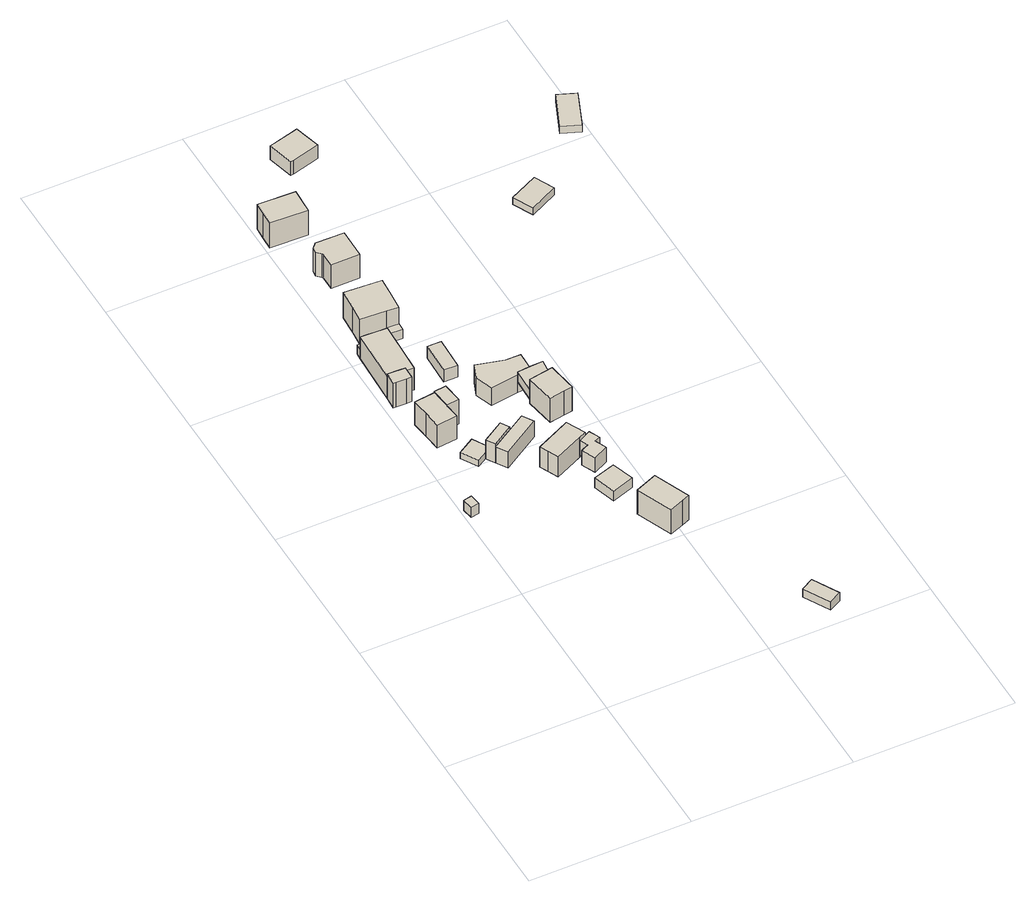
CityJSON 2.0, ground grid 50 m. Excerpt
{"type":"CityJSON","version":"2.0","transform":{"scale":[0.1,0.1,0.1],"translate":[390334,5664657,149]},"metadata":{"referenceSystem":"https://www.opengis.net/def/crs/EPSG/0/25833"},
"CityObjects":{
"building1":{"type":"Building","attributes":{"Gemeindeschluessel":"14627100","BezugspunktDach":"2200","function":"31001_9998","measuredHeight":3.86,"storeysAboveGround":1},"geometry":[{"type":"Solid","lod":"1","boundaries":[[[[0,1,2,3]],[[4,5,6,7]],[[4,7,3,2]],[[5,4,2,1]],[[6,5,1,0]],[[7,6,0,3]]]]}]},
"building2":{"type":"Building","attributes":{"Gemeindeschluessel":"14627100","BezugspunktDach":"2200","function":"31001_9998","measuredHeight":2.42,"storeysAboveGround":1},"geometry":[{"type":"Solid","lod":"1","boundaries":[[[[8,9,10,11]],[[12,13,14,15]],[[12,15,11,10]],[[13,12,10,9]],[[14,13,9,8]],[[15,14,8,11]]]]}]},
"building3":{"type":"Building","attributes":{"Gemeindeschluessel":"14627100","function":"31001_9998"},"children":["building3-1","building3-2"]},
"building3-1":{"type":"BuildingPart","attributes":{"BezugspunktDach":"2200","measuredHeight":9.52,"storeysAboveGround":3},"parents":["building3"],"geometry":[{"type":"Solid","lod":"1","boundaries":[[[[16,17,18,19,20]],[[21,22,23,24,25]],[[21,25,20,19]],[[22,21,19,18]],[[23,22,18,17]],[[24,23,17,16]],[[25,24,16,20]]]]}]},
"building3-2":{"type":"BuildingPart","attributes":{"BezugspunktDach":"2200","measuredHeight":9.44,"storeysAboveGround":3},"parents":["building3"],"geometry":[{"type":"Solid","lod":"1","boundaries":[[[[26,27,28,29]],[[30,31,32,21]],[[30,21,29,28]],[[31,30,28,27]],[[32,31,27,26]],[[21,32,26,29]]]]}]},
"building4":{"type":"Building","attributes":{"Gemeindeschluessel":"14627100","function":"31001_9998"},"children":["building4-1","building4-2","building4-3"]},
"building4-1":{"type":"BuildingPart","attributes":{"BezugspunktDach":"2200","measuredHeight":10.21,"storeysAboveGround":3},"parents":["building4"],"geometry":[{"type":"Solid","lod":"1","boundaries":[[[[33,34,35,36,37,38,39,40]],[[41,42,43,44,45,46,47,48]],[[41,48,40,39]],[[42,41,39,38]],[[43,42,38,37]],[[44,43,37,36]],[[45,44,36,35]],[[46,45,35,34]],[[47,46,34,33]],[[48,47,33,40]]]]}]},
"building4-2":{"type":"BuildingPart","attributes":{"BezugspunktDach":"2200","measuredHeight":9.62,"storeysAboveGround":3},"parents":["building4"],"geometry":[{"type":"Solid","lod":"1","boundaries":[[[[49,50,51,52,53,54,55]],[[48,56,46,57,58,59,60]],[[48,60,55,54]],[[56,48,54,53]],[[46,56,53,52]],[[57,46,52,51]],[[58,57,51,50]],[[59,58,50,49]],[[60,59,49,55]]]]}]},
"building4-3":{"type":"BuildingPart","attributes":{"BezugspunktDach":"2200","measuredHeight":3.5,"storeysAboveGround":1},"parents":["building4"],"geometry":[{"type":"Solid","lod":"1","boundaries":[[[[61,62,63,64]],[[65,66,42,41]],[[65,41,64,63]],[[66,65,63,62]],[[42,66,62,61]],[[41,42,61,64]]]]}]},
"building5":{"type":"Building","attributes":{"Gemeindeschluessel":"14627100","function":"31001_9998"},"children":["building5-1","building5-2"]},
"building5-1":{"type":"BuildingPart","attributes":{"BezugspunktDach":"2200","measuredHeight":6.19,"storeysAboveGround":2},"parents":["building5"],"geometry":[{"type":"Solid","lod":"1","boundaries":[[[[67,68,69,70]],[[71,72,73,74]],[[71,74,70,69]],[[72,71,69,68]],[[73,72,68,67]],[[74,73,67,70]]]]}]},
"building5-2":{"type":"BuildingPart","attributes":{"BezugspunktDach":"2200","measuredHeight":9.54,"storeysAboveGround":3},"parents":["building5"],"geometry":[{"type":"Solid","lod":"1","boundaries":[[[[75,76,77,78]],[[79,80,74,81]],[[79,81,78,77]],[[80,79,77,76]],[[74,80,76,75]],[[81,74,75,78]]]]}]},
"building6":{"type":"Building","attributes":{"Gemeindeschluessel":"14627100","BezugspunktDach":"2200","function":"31001_9998","measuredHeight":8.84,"storeysAboveGround":3},"geometry":[{"type":"Solid","lod":"1","boundaries":[[[[82,83,84,85,86,87]],[[88,89,90,91,92,93]],[[88,93,87,86]],[[89,88,86,85]],[[90,89,85,84]],[[91,90,84,83]],[[92,91,83,82]],[[93,92,82,87]]]]}]},
"building7":{"type":"Building","attributes":{"Gemeindeschluessel":"14627100","function":"31001_9998"},"children":["building7-1","building7-2"]},
"building7-1":{"type":"BuildingPart","attributes":{"BezugspunktDach":"2200","measuredHeight":12.18,"storeysAboveGround":4},"parents":["building7"],"geometry":[{"type":"Solid","lod":"1","boundaries":[[[[94,95,96,97,98,99,100]],[[101,102,103,104,105,106,107]],[[101,107,100,99]],[[102,101,99,98]],[[103,102,98,97]],[[104,103,97,96]],[[105,104,96,95]],[[106,105,95,94]],[[107,106,94,100]]]]}]},
"building7-2":{"type":"BuildingPart","attributes":{"BezugspunktDach":"2200","measuredHeight":3.5,"storeysAboveGround":1},"parents":["building7"],"geometry":[{"type":"Solid","lod":"1","boundaries":[[[[108,109,110,111]],[[106,105,112,113]],[[106,113,111,110]],[[105,106,110,109]],[[112,105,109,108]],[[113,112,108,111]]]]}]},
"building8":{"type":"Building","attributes":{"Gemeindeschluessel":"14627100","BezugspunktDach":"2200","function":"31001_9998","measuredHeight":4.49,"storeysAboveGround":1},"geometry":[{"type":"Solid","lod":"1","boundaries":[[[[114,115,116,117]],[[118,119,120,121]],[[118,121,117,116]],[[119,118,116,115]],[[120,119,115,114]],[[121,120,114,117]]]]}]},
"building9":{"type":"Building","attributes":{"Gemeindeschluessel":"14627100","BezugspunktDach":"2200","function":"31001_9998","measuredHeight":3.71,"storeysAboveGround":1},"geometry":[{"type":"Solid","lod":"1","boundaries":[[[[122,123,124,125]],[[126,127,128,129]],[[126,129,125,124]],[[127,126,124,123]],[[128,127,123,122]],[[129,128,122,125]]]]}]},
"building10":{"type":"Building","attributes":{"Gemeindeschluessel":"14627100","BezugspunktDach":"2200","function":"31001_9998","measuredHeight":10.46,"storeysAboveGround":3},"geometry":[{"type":"Solid","lod":"1","boundaries":[[[[130,131,132,133,134,135]],[[136,137,138,139,140,141]],[[136,141,135,134]],[[137,136,134,133]],[[138,137,133,132]],[[139,138,132,131]],[[140,139,131,130]],[[141,140,130,135]]]]}]},
"building11":{"type":"Building","attributes":{"Gemeindeschluessel":"14627100","BezugspunktDach":"2200","function":"31001_9998","measuredHeight":5.58,"storeysAboveGround":2},"geometry":[{"type":"Solid","lod":"1","boundaries":[[[[142,143,144,145,146,147,148,149,150]],[[151,152,153,154,155,156,157,158,159]],[[151,159,150,149]],[[152,151,149,148]],[[153,152,148,147]],[[154,153,147,146]],[[155,154,146,145]],[[156,155,145,144]],[[157,156,144,143]],[[158,157,143,142]],[[159,158,142,150]]]]}]},
"building12":{"type":"Building","attributes":{"Gemeindeschluessel":"14627100","BezugspunktDach":"2200","function":"31001_9998","measuredHeight":6.76,"storeysAboveGround":2},"geometry":[{"type":"Solid","lod":"1","boundaries":[[[[160,161,162,163,164,165,166]],[[167,168,169,170,171,172,173]],[[167,173,166,165]],[[168,167,165,164]],[[169,168,164,163]],[[170,169,163,162]],[[171,170,162,161]],[[172,171,161,160]],[[173,172,160,166]]]]}]},
"building13":{"type":"Building","attributes":{"Gemeindeschluessel":"14627100","BezugspunktDach":"2200","function":"31001_9998","measuredHeight":10.79,"storeysAboveGround":4},"geometry":[{"type":"Solid","lod":"1","boundaries":[[[[174,175,176,177,178,179,180,181,182]],[[183,184,185,186,187,188,189,190,191]],[[183,191,182,181]],[[184,183,181,180]],[[185,184,180,179]],[[186,185,179,178]],[[187,186,178,177]],[[188,187,177,176]],[[189,188,176,175]],[[190,189,175,174]],[[191,190,174,182]]]]}]},
"building14":{"type":"Building","attributes":{"Gemeindeschluessel":"14627100","BezugspunktDach":"2200","function":"31001_9998","measuredHeight":9.5,"storeysAboveGround":3},"geometry":[{"type":"Solid","lod":"1","boundaries":[[[[192,193,194,195,196]],[[197,198,199,200,201]],[[197,201,196,195]],[[198,197,195,194]],[[199,198,194,193]],[[200,199,193,192]],[[201,200,192,196]]]]}]},
"building15":{"type":"Building","attributes":{"Gemeindeschluessel":"14627100","BezugspunktDach":"2200","function":"31001_9998","measuredHeight":11.2,"storeysAboveGround":4},"geometry":[{"type":"Solid","lod":"1","boundaries":[[[[202,203,204,205,206]],[[207,208,209,210,211]],[[207,211,206,205]],[[208,207,205,204]],[[209,208,204,203]],[[210,209,203,202]],[[211,210,202,206]]]]}]},
"building16":{"type":"Building","attributes":{"Gemeindeschluessel":"14627100","BezugspunktDach":"2200","function":"31001_9998","measuredHeight":3.79,"storeysAboveGround":1},"geometry":[{"type":"Solid","lod":"1","boundaries":[[[[212,213,214,215,216]],[[217,218,219,220,221]],[[217,221,216,215]],[[218,217,215,214]],[[219,218,214,213]],[[220,219,213,212]],[[221,220,212,216]]]]}]},
"building17":{"type":"Building","attributes":{"Gemeindeschluessel":"14627100","BezugspunktDach":"2200","function":"31001_9998","measuredHeight":3.64,"storeysAboveGround":1},"geometry":[{"type":"Solid","lod":"1","boundaries":[[[[222,223,224,225]],[[226,227,228,229]],[[226,229,225,224]],[[227,226,224,223]],[[228,227,223,222]],[[229,228,222,225]]]]}]},
"building18":{"type":"Building","attributes":{"Gemeindeschluessel":"14627100","BezugspunktDach":"2200","function":"31001_9998","measuredHeight":5.65,"storeysAboveGround":2},"geometry":[{"type":"Solid","lod":"1","boundaries":[[[[230,231,232,233,234,235]],[[236,237,238,239,240,241]],[[236,241,235,234]],[[237,236,234,233]],[[238,237,233,232]],[[239,238,232,231]],[[240,239,231,230]],[[241,240,230,235]]]]}]},
"building19":{"type":"Building","attributes":{"Gemeindeschluessel":"14627100","BezugspunktDach":"2200","function":"31001_9998","measuredHeight":2.76,"storeysAboveGround":1},"geometry":[{"type":"Solid","lod":"1","boundaries":[[[[242,243,244,245]],[[246,247,248,249]],[[246,249,245,244]],[[247,246,244,243]],[[248,247,243,242]],[[249,248,242,245]]]]}]},
"building20":{"type":"Building","attributes":{"Gemeindeschluessel":"14627100","BezugspunktDach":"2200","function":"31001_9998","measuredHeight":2.6,"storeysAboveGround":1},"geometry":[{"type":"Solid","lod":"1","boundaries":[[[[250,251,252,253]],[[254,255,256,257]],[[254,257,253,252]],[[255,254,252,251]],[[256,255,251,250]],[[257,256,250,253]]]]}]}
},
"vertices":[
[13,821,56],[38,825,56],[33,860,56],[7,855,56],[33,860,17],[38,825,17],[13,821,17],[7,855,17],
[124,991,37],[176,1021,37],[146,1073,37],[94,1042,37],[146,1073,13],[176,1021,13],[124,991,13],[94,1042,13],
[52,1163,99],[58,1109,99],[122,1116,99],[110,1225,99],[46,1218,99],[110,1225,11],[122,1116,11],[58,1109,11],[52,1163,11],[46,1218,11],
[117,1162,104],[154,1166,104],[147,1229,104],[110,1225,104],[147,1229,11],[154,1166,11],[117,1162,11],
[74,1343,93],[82,1343,93],[108,1342,93],[115,1513,93],[81,1515,93],[55,1516,93],[34,1517,93],[27,1346,93],[34,1517,9],[55,1516,9],[81,1515,9],[115,1513,9],[108,1342,9],[82,1343,9],[74,1343,9],[27,1346,9],
[34,1306,103],[66,1304,103],[81,1304,103],[82,1343,103],[67,1344,103],[27,1346,103],[25,1306,103],[67,1344,9],[81,1304,9],[66,1304,9],[34,1306,9],[25,1306,9],
[55,1516,44],[56,1537,44],[35,1538,44],[34,1517,44],[35,1538,9],[56,1537,9],
[187,936,89],[305,1010,89],[284,1044,89],[165,970,89],[284,1044,27],[305,1010,27],[187,936,27],[165,970,27],
[165,970,100],[230,1011,100],[214,1037,100],[149,996,100],[214,1037,27],[230,1011,27],[149,996,27],
[268,857,122],[283,825,122],[370,866,122],[393,877,122],[365,935,122],[256,883,122],[365,935,46],[393,877,46],[370,866,46],[283,825,46],[268,857,46],[256,883,46],
[132,1548,120],[168,1546,120],[172,1598,120],[176,1661,120],[60,1668,120],[56,1605,120],[52,1554,120],[56,1605,23],[60,1668,23],[176,1661,23],[172,1598,23],[168,1546,23],[132,1548,23],[52,1554,23],
[167,1521,58],[168,1546,58],[132,1548,58],[130,1523,58],[167,1521,23],[130,1523,23],
[218,1295,94],[221,1398,94],[178,1399,94],[175,1296,94],[178,1399,49],[221,1398,49],[218,1295,49],[175,1296,49],
[369,664,92],[439,686,92],[417,756,92],[347,734,92],[417,756,55],[439,686,55],[369,664,55],[347,734,55],
[445,468,157],[489,486,157],[513,496,157],[467,608,157],[443,598,157],[399,580,157],[443,598,64],[467,608,64],[513,496,64],[489,486,64],[445,468,64],[399,580,64],
[377,787,110],[423,809,110],[407,844,110],[425,852,110],[409,885,110],[393,877,110],[370,866,110],[382,840,110],[357,829,110],[382,840,54],[370,866,54],[393,877,54],[409,885,54],[425,852,54],[407,844,54],[423,809,54],[377,787,54],[357,829,54],
[241,1138,134],[328,1150,134],[370,1153,134],[371,1216,134],[325,1217,134],[240,1239,134],[221,1192,134],[240,1239,66],[325,1217,66],[371,1216,66],[370,1153,66],[328,1150,66],[241,1138,66],[221,1192,66],
[78,1826,121],[80,1823,121],[80,1777,121],[168,1777,121],[169,1825,121],[169,1872,121],[81,1873,121],[66,1858,121],[65,1839,121],[66,1858,31],[81,1873,31],[169,1872,31],[169,1825,31],[168,1777,31],[80,1777,31],[80,1823,31],[78,1826,31],[65,1839,31],
[340,983,184],[388,990,184],[414,995,184],[400,1086,184],[325,1074,184],[400,1086,92],[414,995,92],[388,990,92],[340,983,92],[325,1074,92],
[129,2007,108],[132,2087,108],[16,2092,108],[14,2053,108],[13,2011,108],[14,2053,13],[16,2092,13],[132,2087,13],[129,2007,13],[13,2011,13],
[400,1086,145],[408,1155,145],[370,1153,145],[328,1150,145],[325,1074,145],[328,1150,107],[370,1153,107],[408,1155,107],[400,1086,107],[325,1074,107],
[695,6,94],[733,26,94],[689,107,94],[651,86,94],[689,107,62],[733,26,62],[695,6,62],[651,86,62],
[163,2175,131],[173,2177,131],[259,2200,131],[237,2281,131],[151,2259,131],[142,2256,131],[151,2259,79],[237,2281,79],[259,2200,79],[173,2177,79],[163,2175,79],[142,2256,79],
[597,1575,281],[684,1617,281],[655,1679,281],[567,1637,281],[655,1679,254],[684,1617,254],[597,1575,254],[567,1637,254],
[850,1770,313],[897,1886,313],[841,1909,313],[793,1793,313],[841,1909,287],[897,1886,287],[850,1770,287],[793,1793,287]
]}
